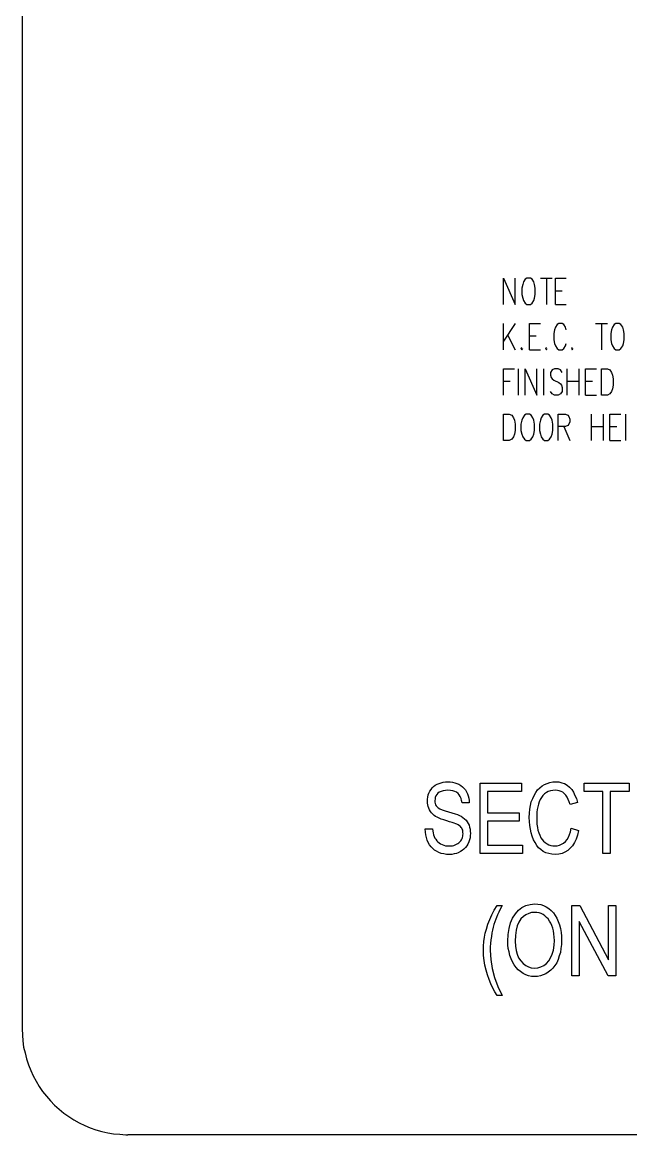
# Model space of a CAD drawing. Header units: metres. Extents: x 13 to 600, y -782 to -15.
# Drawn here: x 13.3 to 168.8, y -781.6 to -497.6 of the extents above; entities that cross this region are included whole.
import ezdxf

# ---------------------------------------------------------------- set-up
doc = ezdxf.new("R2010")
doc.units = ezdxf.units.M

msp = doc.modelspace()

# ---------------------------------------------------------------- linework, layer by layer
for p, q in [((13.26, -42.18), (13.26, -754.56)), ((136.2, -569.64), (136.2, -562.86)), ((136.2, -562.86), (139.2, -569.64)), ((139.2, -569.64), (139.2, -562.86)), ((141.18, -564.48), (140.94, -565.44)), ((141.36, -563.82), (141.18, -564.48)), ((141.78, -563.16), (141.36, -563.82)), ((142.2, -562.86), (141.78, -563.16)), ((143.1, -562.86), (142.2, -562.86)), ((143.52, -563.16), (143.1, -562.86)), ((143.94, -563.82), (143.52, -563.16)), ((144.18, -564.48), (143.94, -563.82)), ((144.36, -565.44), (144.18, -564.48)), ((145.68, -562.86), (148.68, -562.86)), ((147.18, -562.86), (147.18, -569.64)), ((149.52, -569.64), (149.52, -562.86)), ((149.52, -562.86), (152.28, -562.86)), ((140.94, -565.44), (140.94, -567.06)), ((140.94, -567.06), (141.18, -568.02)), ((144.18, -568.02), (144.36, -567.06)), ((144.36, -567.06), (144.36, -565.44)), ((149.52, -566.1), (151.2, -566.1)), ((141.18, -568.02), (141.36, -568.62)), ((141.36, -568.62), (141.78, -569.28)), ((141.78, -569.28), (142.2, -569.64)), ((142.2, -569.64), (143.1, -569.64)), ((143.1, -569.64), (143.52, -569.28)), ((143.52, -569.28), (143.94, -568.62)), ((143.94, -568.62), (144.18, -568.02)), ((149.52, -569.64), (152.28, -569.64)), ((136.2, -581.16), (136.2, -574.44)), ((139.2, -574.44), (136.2, -578.94)), ((142.86, -581.16), (142.86, -574.44)), ((142.86, -574.44), (145.68, -574.44)), ((149.28, -576.06), (149.1, -577.02)), ((149.52, -575.4), (149.28, -576.06)), ((149.94, -574.74), (149.52, -575.4)), ((150.36, -574.44), (149.94, -574.74)), ((151.2, -574.44), (150.36, -574.44)), ((151.68, -574.74), (151.2, -574.44)), ((152.1, -575.4), (151.68, -574.74)), ((152.28, -576.06), (152.1, -575.4)), ((159.78, -574.44), (162.78, -574.44)), ((161.28, -574.44), (161.28, -581.16)), ((163.86, -576.06), (163.68, -577.02)), ((164.1, -575.4), (163.86, -576.06)), ((164.52, -574.74), (164.1, -575.4)), ((164.94, -574.44), (164.52, -574.74)), ((165.78, -574.44), (164.94, -574.44)), ((166.2, -574.74), (165.78, -574.44)), ((166.68, -575.4), (166.2, -574.74)), ((166.86, -576.06), (166.68, -575.4)), ((167.1, -577.02), (166.86, -576.06)), ((137.28, -577.32), (139.2, -581.16)), ((142.86, -577.62), (144.6, -577.62)), ((149.1, -577.02), (149.1, -578.64)), ((149.1, -578.64), (149.28, -579.6)), ((163.68, -577.02), (163.68, -578.64)), ((163.68, -578.64), (163.86, -579.6)), ((166.86, -579.6), (167.1, -578.64)), ((167.1, -578.64), (167.1, -577.02)), ((140.94, -580.56), (140.7, -580.86)), ((140.7, -580.86), (140.94, -581.16)), ((140.94, -581.16), (141.18, -580.86)), ((142.86, -581.16), (145.68, -581.16)), ((147.18, -580.56), (146.94, -580.86)), ((146.94, -580.86), (147.18, -581.16)), ((147.18, -581.16), (147.36, -580.86)), ((149.28, -579.6), (149.52, -580.2)), ((149.52, -580.2), (149.94, -580.86)), ((149.94, -580.86), (150.36, -581.16)), ((150.36, -581.16), (151.2, -581.16)), ((151.2, -581.16), (151.68, -580.86)), ((151.68, -580.86), (152.1, -580.2)), ((152.1, -580.2), (152.28, -579.6)), ((153.78, -580.56), (153.6, -580.86)), ((153.6, -580.86), (153.78, -581.16)), ((153.78, -581.16), (154.02, -580.86)), ((163.86, -579.6), (164.1, -580.2)), ((164.1, -580.2), (164.52, -580.86)), ((164.52, -580.86), (164.94, -581.16)), ((164.94, -581.16), (165.78, -581.16)), ((165.78, -581.16), (166.2, -580.86)), ((166.2, -580.86), (166.68, -580.2)), ((166.68, -580.2), (166.86, -579.6)), ((136.2, -592.74), (136.2, -586.02)), ((136.2, -586.02), (139.02, -586.02)), ((140.1, -592.74), (140.1, -586.02)), ((141.78, -592.74), (141.78, -586.02)), ((141.78, -586.02), (144.78, -592.74)), ((144.78, -592.74), (144.78, -586.02)), ((146.52, -592.74), (146.52, -586.02)), ((148.68, -586.32), (148.2, -586.98)), ((148.2, -586.98), (148.2, -587.64)), ((148.2, -587.64), (148.44, -588.24)), ((149.28, -586.02), (148.68, -586.32)), ((150.18, -586.02), (149.28, -586.02)), ((150.78, -586.32), (150.18, -586.02)), ((151.2, -586.98), (150.78, -586.32)), ((152.52, -592.74), (152.52, -586.02)), ((155.52, -586.02), (155.52, -592.74)), ((157.2, -592.74), (157.2, -586.02)), ((157.2, -586.02), (160.02, -586.02)), ((161.28, -592.74), (161.28, -586.02)), ((161.28, -586.02), (162.78, -586.02)), ((162.78, -586.02), (163.44, -586.32)), ((163.44, -586.32), (163.86, -586.98)), ((163.86, -586.98), (164.1, -587.64)), ((164.1, -587.64), (164.28, -588.6)), ((136.2, -589.2), (137.94, -589.2)), ((148.44, -588.24), (148.68, -588.6)), ((148.68, -588.6), (149.1, -588.9)), ((149.1, -588.9), (150.36, -589.56)), ((150.36, -589.56), (150.78, -589.86)), ((150.78, -589.86), (151.02, -590.16)), ((151.02, -590.16), (151.2, -590.82)), ((152.52, -589.2), (155.52, -589.2)), ((157.2, -589.2), (158.94, -589.2)), ((164.28, -590.16), (164.1, -591.12)), ((164.28, -588.6), (164.28, -590.16)), ((148.68, -592.44), (148.2, -591.78)), ((149.28, -592.74), (148.68, -592.44)), ((150.18, -592.74), (149.28, -592.74)), ((150.78, -592.44), (150.18, -592.74)), ((151.2, -591.78), (150.78, -592.44)), ((151.2, -590.82), (151.2, -591.78)), ((157.2, -592.74), (160.02, -592.74)), ((162.78, -592.74), (161.28, -592.74)), ((163.44, -592.44), (162.78, -592.74)), ((163.86, -591.78), (163.44, -592.44)), ((164.1, -591.12), (163.86, -591.78)), ((136.2, -604.32), (136.2, -597.6)), ((136.2, -597.6), (137.7, -597.6)), ((137.7, -597.6), (138.36, -597.9)), ((138.36, -597.9), (138.78, -598.56)), ((138.78, -598.56), (139.02, -599.16)), ((139.02, -599.16), (139.2, -600.12)), ((140.94, -599.16), (140.7, -600.12)), ((141.18, -598.56), (140.94, -599.16)), ((141.6, -597.9), (141.18, -598.56)), ((142.02, -597.6), (141.6, -597.9)), ((142.86, -597.6), (142.02, -597.6)), ((143.28, -597.9), (142.86, -597.6)), ((143.7, -598.56), (143.28, -597.9)), ((143.94, -599.16), (143.7, -598.56)), ((144.18, -600.12), (143.94, -599.16)), ((145.68, -599.16), (145.44, -600.12)), ((145.86, -598.56), (145.68, -599.16)), ((146.28, -597.9), (145.86, -598.56)), ((146.7, -597.6), (146.28, -597.9)), ((147.6, -597.6), (146.7, -597.6)), ((148.02, -597.9), (147.6, -597.6)), ((148.44, -598.56), (148.02, -597.9)), ((148.68, -599.16), (148.44, -598.56)), ((148.86, -600.12), (148.68, -599.16)), ((150.18, -604.32), (150.18, -597.6)), ((150.18, -597.6), (152.1, -597.6)), ((152.1, -597.6), (152.7, -597.9)), ((152.7, -597.9), (152.94, -598.2)), ((152.94, -598.2), (153.18, -598.86)), ((153.18, -598.86), (153.18, -599.52)), ((158.7, -604.32), (158.7, -597.6)), ((161.7, -597.6), (161.7, -604.32)), ((163.44, -604.32), (163.44, -597.6)), ((163.44, -597.6), (166.2, -597.6)), ((167.52, -604.32), (167.52, -597.6)), ((139.2, -601.74), (139.02, -602.7)), ((139.2, -600.12), (139.2, -601.74)), ((140.7, -600.12), (140.7, -601.74)), ((140.7, -601.74), (140.94, -602.7)), ((143.94, -602.7), (144.18, -601.74)), ((144.18, -601.74), (144.18, -600.12)), ((145.44, -600.12), (145.44, -601.74)), ((145.44, -601.74), (145.68, -602.7)), ((148.68, -602.7), (148.86, -601.74)), ((148.86, -601.74), (148.86, -600.12)), ((152.1, -600.78), (150.18, -600.78)), ((151.68, -600.78), (153.18, -604.32)), ((152.7, -600.48), (152.1, -600.78)), ((152.94, -600.12), (152.7, -600.48)), ((153.18, -599.52), (152.94, -600.12)), ((158.7, -600.78), (161.7, -600.78)), ((163.44, -600.78), (165.18, -600.78)), ((137.7, -604.32), (136.2, -604.32)), ((138.36, -604.02), (137.7, -604.32)), ((138.78, -603.36), (138.36, -604.02)), ((139.02, -602.7), (138.78, -603.36)), ((140.94, -602.7), (141.18, -603.36)), ((141.18, -603.36), (141.6, -604.02)), ((141.6, -604.02), (142.02, -604.32)), ((142.02, -604.32), (142.86, -604.32)), ((142.86, -604.32), (143.28, -604.02)), ((143.28, -604.02), (143.7, -603.36)), ((143.7, -603.36), (143.94, -602.7)), ((145.68, -602.7), (145.86, -603.36)), ((145.86, -603.36), (146.28, -604.02)), ((146.28, -604.02), (146.7, -604.32)), ((146.7, -604.32), (147.6, -604.32)), ((147.6, -604.32), (148.02, -604.02)), ((148.02, -604.02), (148.44, -603.36)), ((148.44, -603.36), (148.68, -602.7)), ((163.44, -604.32), (166.2, -604.32)), ((118.02, -693), (118.38, -692.64)), ((118.38, -692.64), (118.8, -692.34)), ((118.8, -692.34), (119.28, -692.04)), ((119.28, -692.04), (119.76, -691.86)), ((119.76, -691.86), (120.3, -691.68)), ((120.3, -691.68), (120.84, -691.56)), ((120.84, -691.56), (121.38, -691.44)), ((121.38, -691.44), (121.98, -691.44)), ((121.98, -691.44), (122.64, -691.5)), ((122.64, -691.5), (123.24, -691.56)), ((123.24, -691.56), (123.78, -691.68)), ((123.78, -691.68), (124.32, -691.86)), ((124.32, -691.86), (124.86, -692.1)), ((124.86, -692.1), (125.34, -692.4)), ((125.34, -692.4), (125.76, -692.7)), ((125.76, -692.7), (126.12, -693.06)), ((130.26, -709.8), (130.26, -691.8)), ((130.26, -691.8), (140.82, -691.8)), ((140.82, -691.8), (140.82, -693.96)), ((145.5, -693), (146.1, -692.52)), ((146.1, -692.52), (146.7, -692.16)), ((146.7, -692.16), (147.36, -691.86)), ((147.36, -691.86), (148.08, -691.62)), ((148.08, -691.62), (148.8, -691.5)), ((148.8, -691.5), (149.52, -691.44)), ((149.52, -691.44), (150.36, -691.5)), ((150.36, -691.5), (151.14, -691.68)), ((151.14, -691.68), (151.8, -691.92)), ((151.8, -691.92), (152.46, -692.34)), ((152.46, -692.34), (153.12, -692.82)), ((153.12, -692.82), (153.66, -693.42)), ((156.84, -693.96), (156.84, -691.8)), ((156.84, -691.8), (168.3, -691.8)), ((168.3, -691.8), (168.3, -693.96)), ((116.82, -695.88), (116.88, -695.34)), ((116.88, -695.34), (117, -694.8)), ((117, -694.8), (117.18, -694.32)), ((117.18, -694.32), (117.42, -693.84)), ((117.42, -693.84), (117.72, -693.42)), ((117.72, -693.42), (118.02, -693)), ((118.74, -695.82), (118.68, -696.3)), ((118.8, -695.46), (118.74, -695.82)), ((118.98, -695.04), (118.8, -695.46)), ((119.22, -694.74), (118.98, -695.04)), ((119.46, -694.38), (119.22, -694.74)), ((119.82, -694.08), (119.46, -694.38)), ((120.3, -693.9), (119.82, -694.08)), ((120.78, -693.72), (120.3, -693.9)), ((121.38, -693.66), (120.78, -693.72)), ((122.04, -693.6), (121.38, -693.66)), ((122.7, -693.66), (122.04, -693.6)), ((123.3, -693.72), (122.7, -693.66)), ((123.78, -693.9), (123.3, -693.72)), ((124.2, -694.14), (123.78, -693.9)), ((124.62, -694.44), (124.2, -694.14)), ((124.92, -694.8), (124.62, -694.44)), ((125.16, -695.22), (124.92, -694.8)), ((125.4, -695.7), (125.16, -695.22)), ((125.52, -696.24), (125.4, -695.7)), ((126.12, -693.06), (126.48, -693.54)), ((126.48, -693.54), (126.78, -694.02)), ((126.78, -694.02), (127.02, -694.5)), ((127.02, -694.5), (127.2, -695.04)), ((127.2, -695.04), (127.38, -695.64)), ((127.38, -695.64), (127.44, -696.24)), ((140.82, -693.96), (132.12, -693.96)), ((132.12, -693.96), (132.12, -699.36)), ((143.34, -696.54), (143.7, -695.7)), ((143.7, -695.7), (144.06, -694.92)), ((144.06, -694.92), (144.48, -694.2)), ((144.48, -694.2), (144.96, -693.54)), ((144.96, -693.54), (145.5, -693)), ((145.92, -695.46), (145.62, -696)), ((146.28, -694.98), (145.92, -695.46)), ((146.7, -694.56), (146.28, -694.98)), ((147.18, -694.2), (146.7, -694.56)), ((147.66, -693.96), (147.18, -694.2)), ((148.2, -693.78), (147.66, -693.96)), ((148.8, -693.66), (148.2, -693.78)), ((149.46, -693.6), (148.8, -693.66)), ((150, -693.66), (149.46, -693.6)), ((150.48, -693.72), (150, -693.66)), ((150.96, -693.9), (150.48, -693.72)), ((151.38, -694.14), (150.96, -693.9)), ((151.8, -694.5), (151.38, -694.14)), ((152.16, -694.86), (151.8, -694.5)), ((152.46, -695.34), (152.16, -694.86)), ((152.76, -695.94), (152.46, -695.34)), ((153.66, -693.42), (154.14, -694.14)), ((154.14, -694.14), (154.5, -694.92)), ((154.5, -694.92), (154.86, -695.76)), ((154.86, -695.76), (155.1, -696.72)), ((161.64, -693.96), (156.84, -693.96)), ((161.64, -709.8), (161.64, -693.96)), ((168.3, -693.96), (163.5, -693.96)), ((163.5, -693.96), (163.5, -709.8)), ((116.82, -696.42), (116.82, -695.88)), ((116.82, -696.9), (116.82, -696.42)), ((116.88, -697.32), (116.82, -696.9)), ((117, -697.8), (116.88, -697.32)), ((117.12, -698.22), (117, -697.8)), ((117.3, -698.64), (117.12, -698.22)), ((117.54, -699), (117.3, -698.64)), ((118.68, -696.3), (118.68, -696.66)), ((118.68, -696.66), (118.8, -697.02)), ((118.8, -697.02), (118.86, -697.32)), ((118.86, -697.32), (119.04, -697.62)), ((119.04, -697.62), (119.28, -697.86)), ((119.28, -697.86), (119.52, -698.1)), ((119.52, -698.1), (120, -698.34)), ((120, -698.34), (120.6, -698.58)), ((120.6, -698.58), (121.32, -698.88)), ((125.64, -696.84), (125.52, -696.24)), ((127.5, -696.84), (125.64, -696.84)), ((127.44, -696.24), (127.5, -696.84)), ((142.86, -699.48), (142.98, -698.46)), ((142.98, -698.46), (143.16, -697.5)), ((143.16, -697.5), (143.34, -696.54)), ((144.84, -698.52), (144.78, -699.18)), ((145.02, -697.86), (144.84, -698.52)), ((145.14, -697.2), (145.02, -697.86)), ((145.38, -696.54), (145.14, -697.2)), ((145.62, -696), (145.38, -696.54)), ((153, -696.54), (152.76, -695.94)), ((153.24, -697.26), (153, -696.54)), ((155.1, -696.72), (153.24, -697.26)), ((117.84, -699.36), (117.54, -699)), ((118.14, -699.72), (117.84, -699.36)), ((118.5, -700.02), (118.14, -699.72)), ((118.86, -700.32), (118.5, -700.02)), ((119.28, -700.5), (118.86, -700.32)), ((119.76, -700.74), (119.28, -700.5)), ((120.3, -700.98), (119.76, -700.74)), ((120.96, -701.16), (120.3, -700.98)), ((121.74, -701.4), (120.96, -701.16)), ((121.32, -698.88), (122.16, -699.12)), ((122.46, -701.64), (121.74, -701.4)), ((122.16, -699.12), (123.06, -699.36)), ((123.06, -699.36), (123.84, -699.6)), ((123.84, -699.6), (124.44, -699.84)), ((124.44, -699.84), (124.98, -700.08)), ((124.98, -700.08), (125.4, -700.26)), ((125.4, -700.26), (125.88, -700.56)), ((125.88, -700.56), (126.24, -700.92)), ((126.24, -700.92), (126.66, -701.28)), ((126.66, -701.28), (126.96, -701.64)), ((132.12, -699.36), (140.22, -699.36)), ((140.22, -699.36), (140.22, -701.52)), ((142.8, -700.56), (142.86, -699.48)), ((142.86, -701.58), (142.8, -700.56)), ((144.78, -699.18), (144.72, -699.9)), ((144.72, -699.9), (144.72, -700.56)), ((144.72, -700.56), (144.72, -701.46)), ((144.72, -701.46), (144.78, -702.3)), ((116.22, -703.5), (118.08, -703.5)), ((116.28, -704.28), (116.22, -703.5)), ((116.4, -705), (116.28, -704.28)), ((118.08, -703.5), (118.14, -704.04)), ((118.14, -704.04), (118.26, -704.52)), ((123.12, -701.82), (122.46, -701.64)), ((123.66, -702), (123.12, -701.82)), ((124.02, -702.18), (123.66, -702)), ((124.32, -702.3), (124.02, -702.18)), ((124.68, -702.48), (124.32, -702.3)), ((124.98, -702.66), (124.68, -702.48)), ((125.22, -702.84), (124.98, -702.66)), ((125.4, -703.08), (125.22, -702.84)), ((125.58, -703.32), (125.4, -703.08)), ((125.7, -703.56), (125.58, -703.32)), ((125.82, -703.8), (125.7, -703.56)), ((125.88, -704.1), (125.82, -703.8)), ((125.88, -704.4), (125.88, -704.1)), ((126.96, -701.64), (127.2, -702.06)), ((127.2, -702.06), (127.44, -702.54)), ((127.44, -702.54), (127.56, -703.02)), ((127.56, -703.02), (127.68, -703.56)), ((127.68, -703.56), (127.74, -704.04)), ((127.74, -704.04), (127.8, -704.64)), ((140.22, -701.52), (132.12, -701.52)), ((132.12, -701.52), (132.12, -707.64)), ((142.92, -702.6), (142.86, -701.58)), ((143.1, -703.56), (142.92, -702.6)), ((143.28, -704.46), (143.1, -703.56)), ((144.78, -702.3), (144.9, -703.08)), ((144.9, -703.08), (145.02, -703.8)), ((145.02, -703.8), (145.26, -704.52)), ((153.12, -704.94), (153.36, -704.22)), ((153.36, -704.22), (153.54, -703.32)), ((153.54, -703.32), (155.4, -703.92)), ((155.4, -703.92), (155.16, -705.06)), ((116.52, -705.66), (116.4, -705)), ((116.76, -706.32), (116.52, -705.66)), ((117, -706.92), (116.76, -706.32)), ((117.36, -707.52), (117, -706.92)), ((118.26, -704.52), (118.38, -705)), ((118.38, -705), (118.5, -705.42)), ((118.5, -705.42), (118.68, -705.84)), ((118.68, -705.84), (118.92, -706.14)), ((118.92, -706.14), (119.16, -706.5)), ((119.16, -706.5), (119.46, -706.8)), ((119.46, -706.8), (119.76, -707.04)), ((119.76, -707.04), (120.12, -707.28)), ((124.56, -707.22), (124.86, -707.04)), ((124.86, -707.04), (125.1, -706.8)), ((125.1, -706.8), (125.34, -706.5)), ((125.34, -706.5), (125.52, -706.26)), ((125.52, -706.26), (125.64, -705.96)), ((125.64, -705.96), (125.76, -705.66)), ((125.76, -705.66), (125.82, -705.36)), ((125.82, -705.36), (125.88, -705.06)), ((125.94, -704.7), (125.88, -704.4)), ((125.88, -705.06), (125.94, -704.7)), ((127.38, -706.8), (127.14, -707.34)), ((127.56, -706.26), (127.38, -706.8)), ((127.68, -705.72), (127.56, -706.26)), ((127.74, -705.18), (127.68, -705.72)), ((127.8, -704.64), (127.74, -705.18)), ((143.58, -705.36), (143.28, -704.46)), ((143.88, -706.26), (143.58, -705.36)), ((144.3, -706.98), (143.88, -706.26)), ((144.72, -707.7), (144.3, -706.98)), ((145.26, -704.52), (145.5, -705.12)), ((145.5, -705.12), (145.74, -705.72)), ((145.74, -705.72), (146.1, -706.2)), ((146.1, -706.2), (146.46, -706.62)), ((146.46, -706.62), (146.88, -706.98)), ((146.88, -706.98), (147.36, -707.28)), ((151.08, -707.4), (151.56, -707.1)), ((151.56, -707.1), (152.04, -706.68)), ((152.04, -706.68), (152.46, -706.2)), ((152.46, -706.2), (152.82, -705.6)), ((152.82, -705.6), (153.12, -704.94)), ((154.38, -706.98), (153.84, -707.76)), ((154.8, -706.08), (154.38, -706.98)), ((155.16, -705.06), (154.8, -706.08)), ((117.72, -708.06), (117.36, -707.52)), ((118.14, -708.48), (117.72, -708.06)), ((118.62, -708.9), (118.14, -708.48)), ((119.1, -709.2), (118.62, -708.9)), ((119.7, -709.5), (119.1, -709.2)), ((120.3, -709.74), (119.7, -709.5)), ((120.12, -707.28), (120.54, -707.46)), ((120.96, -709.86), (120.3, -709.74)), ((120.54, -707.46), (120.96, -707.64)), ((120.96, -707.64), (121.38, -707.76)), ((121.68, -709.98), (120.96, -709.86)), ((121.38, -707.76), (121.86, -707.82)), ((122.4, -709.98), (121.68, -709.98)), ((121.86, -707.82), (122.34, -707.82)), ((122.34, -707.82), (122.76, -707.82)), ((123, -709.98), (122.4, -709.98)), ((122.76, -707.82), (123.18, -707.76)), ((123.6, -709.86), (123, -709.98)), ((123.18, -707.76), (123.54, -707.7)), ((123.54, -707.7), (123.9, -707.58)), ((124.2, -709.74), (123.6, -709.86)), ((123.9, -707.58), (124.26, -707.4)), ((124.68, -709.56), (124.2, -709.74)), ((124.26, -707.4), (124.56, -707.22)), ((125.22, -709.26), (124.68, -709.56)), ((125.7, -708.96), (125.22, -709.26)), ((126.12, -708.66), (125.7, -708.96)), ((126.48, -708.24), (126.12, -708.66)), ((126.84, -707.82), (126.48, -708.24)), ((127.14, -707.34), (126.84, -707.82)), ((141.12, -709.8), (130.26, -709.8)), ((132.12, -707.64), (141.12, -707.64)), ((141.12, -707.64), (141.12, -709.8)), ((145.2, -708.3), (144.72, -707.7)), ((145.8, -708.78), (145.2, -708.3)), ((146.4, -709.26), (145.8, -708.78)), ((147.06, -709.56), (146.4, -709.26)), ((147.84, -709.8), (147.06, -709.56)), ((147.36, -707.28), (147.84, -707.52)), ((147.84, -707.52), (148.32, -707.7)), ((148.62, -709.92), (147.84, -709.8)), ((148.32, -707.7), (148.8, -707.82)), ((149.52, -709.98), (148.62, -709.92)), ((148.8, -707.82), (149.34, -707.82)), ((149.34, -707.82), (149.94, -707.76)), ((150.36, -709.92), (149.52, -709.98)), ((149.94, -707.76), (150.54, -707.64)), ((151.2, -709.74), (150.36, -709.92)), ((150.54, -707.64), (151.08, -707.4)), ((151.92, -709.44), (151.2, -709.74)), ((152.64, -709.02), (151.92, -709.44)), ((153.3, -708.42), (152.64, -709.02)), ((153.84, -707.76), (153.3, -708.42)), ((163.5, -709.8), (161.64, -709.8)), ((133.26, -725.4), (133.86, -724.2)), ((133.86, -724.2), (134.58, -723)), ((134.58, -723), (135.9, -723)), ((135.42, -723.96), (135.06, -724.74)), ((135.9, -723), (135.42, -723.96)), ((140.04, -724.26), (140.94, -723.54)), ((140.94, -723.54), (141.96, -723.06)), ((141.96, -723.06), (143.04, -722.76)), ((143.04, -722.76), (144.24, -722.64)), ((144.24, -722.64), (145.02, -722.7)), ((145.02, -722.7), (145.74, -722.82)), ((145.74, -722.82), (146.46, -723.06)), ((146.46, -723.06), (147.12, -723.36)), ((147.12, -723.36), (147.78, -723.84)), ((147.78, -723.84), (148.38, -724.32)), ((153.66, -741), (153.66, -723)), ((153.66, -723), (155.7, -723)), ((155.7, -723), (163.08, -736.92)), ((163.08, -736.92), (163.08, -723)), ((163.08, -723), (164.94, -723)), ((164.94, -723), (164.94, -741)), ((132.24, -727.8), (132.72, -726.6)), ((132.72, -726.6), (133.26, -725.4)), ((134.28, -726.54), (134.04, -727.2)), ((134.46, -726.06), (134.28, -726.54)), ((134.7, -725.46), (134.46, -726.06)), ((135.06, -724.74), (134.7, -725.46)), ((138, -727.5), (138.54, -726.24)), ((138.54, -726.24), (139.26, -725.16)), ((139.26, -725.16), (140.04, -724.26)), ((140.7, -726.48), (140.16, -727.26)), ((141.3, -725.88), (140.7, -726.48)), ((141.96, -725.4), (141.3, -725.88)), ((142.68, -725.04), (141.96, -725.4)), ((143.4, -724.86), (142.68, -725.04)), ((144.24, -724.8), (143.4, -724.86)), ((144.78, -724.8), (144.24, -724.8)), ((145.32, -724.92), (144.78, -724.8)), ((145.86, -725.1), (145.32, -724.92)), ((146.34, -725.34), (145.86, -725.1)), ((146.82, -725.7), (146.34, -725.34)), ((147.24, -726.06), (146.82, -725.7)), ((147.66, -726.48), (147.24, -726.06)), ((148.02, -727.02), (147.66, -726.48)), ((148.32, -727.56), (148.02, -727.02)), ((148.38, -724.32), (148.98, -724.92)), ((148.98, -724.92), (149.46, -725.58)), ((149.46, -725.58), (149.88, -726.3)), ((149.88, -726.3), (150.24, -727.14)), ((131.58, -730.08), (131.88, -729.06)), ((131.88, -729.06), (132.24, -727.8)), ((133.44, -729.3), (133.26, -730.02)), ((133.62, -728.58), (133.44, -729.3)), ((133.8, -727.92), (133.62, -728.58)), ((134.04, -727.2), (133.8, -727.92)), ((137.4, -730.44), (137.64, -728.88)), ((137.64, -728.88), (138, -727.5)), ((139.44, -729.36), (139.26, -730.68)), ((139.74, -728.22), (139.44, -729.36)), ((140.16, -727.26), (139.74, -728.22)), ((148.56, -728.16), (148.32, -727.56)), ((148.8, -728.82), (148.56, -728.16)), ((148.98, -729.54), (148.8, -728.82)), ((149.1, -730.26), (148.98, -729.54)), ((150.24, -727.14), (150.54, -727.98)), ((150.54, -727.98), (150.78, -728.88)), ((150.78, -728.88), (150.96, -729.9)), ((150.96, -729.9), (151.02, -730.86)), ((162.96, -741), (155.58, -727.08)), ((155.58, -727.08), (155.58, -741)), ((131.16, -733.38), (131.22, -732.24)), ((131.22, -732.24), (131.4, -731.16)), ((131.4, -731.16), (131.58, -730.08)), ((132.9, -732.72), (132.84, -733.62)), ((133.02, -731.82), (132.9, -732.72)), ((133.14, -730.92), (133.02, -731.82)), ((133.26, -730.02), (133.14, -730.92)), ((137.34, -732.12), (137.4, -730.44)), ((137.34, -733.08), (137.34, -732.12)), ((139.26, -730.68), (139.2, -732.18)), ((139.2, -732.18), (139.26, -733.38)), ((149.16, -731.1), (149.1, -730.26)), ((149.22, -731.94), (149.16, -731.1)), ((149.16, -733.2), (149.22, -731.94)), ((151.02, -730.86), (151.08, -731.94)), ((151.08, -731.94), (151.02, -733.02)), ((131.1, -734.52), (131.16, -733.38)), ((131.16, -735.78), (131.1, -734.52)), ((132.84, -733.62), (132.84, -734.52)), ((132.84, -734.52), (132.96, -736.8)), ((137.46, -733.98), (137.34, -733.08)), ((137.64, -734.88), (137.46, -733.98)), ((137.88, -735.78), (137.64, -734.88)), ((139.26, -733.38), (139.44, -734.52)), ((139.44, -734.52), (139.74, -735.48)), ((139.74, -735.48), (140.1, -736.38)), ((148.26, -736.38), (148.68, -735.42)), ((148.68, -735.42), (148.98, -734.4)), ((148.98, -734.4), (149.16, -733.2)), ((150.78, -735), (150.48, -735.9)), ((150.9, -734.04), (150.78, -735)), ((151.02, -733.02), (150.9, -734.04)), ((131.28, -737.04), (131.16, -735.78)), ((131.46, -738.3), (131.28, -737.04)), ((131.76, -739.56), (131.46, -738.3)), ((132.96, -736.8), (133.32, -739.14)), ((138.18, -736.62), (137.88, -735.78)), ((138.54, -737.4), (138.18, -736.62)), ((138.96, -738.18), (138.54, -737.4)), ((139.44, -738.84), (138.96, -738.18)), ((140.1, -736.38), (140.64, -737.16)), ((140.64, -737.16), (141.24, -737.82)), ((141.24, -737.82), (141.9, -738.36)), ((141.9, -738.36), (142.62, -738.72)), ((145.8, -738.72), (146.52, -738.36)), ((146.52, -738.36), (147.18, -737.82)), ((147.18, -737.82), (147.78, -737.16)), ((147.78, -737.16), (148.26, -736.38)), ((149.34, -738.36), (148.86, -739.02)), ((149.82, -737.64), (149.34, -738.36)), ((150.18, -736.8), (149.82, -737.64)), ((150.48, -735.9), (150.18, -736.8)), ((132.12, -740.76), (131.76, -739.56)), ((132.54, -741.96), (132.12, -740.76)), ((133.32, -739.14), (133.92, -741.42)), ((139.98, -739.44), (139.44, -738.84)), ((140.58, -739.92), (139.98, -739.44)), ((141.24, -740.4), (140.58, -739.92)), ((141.9, -740.76), (141.24, -740.4)), ((142.62, -741), (141.9, -740.76)), ((142.62, -738.72), (143.34, -738.96)), ((143.4, -741.12), (142.62, -741)), ((143.34, -738.96), (144.18, -739.02)), ((144.18, -741.18), (143.4, -741.12)), ((144.18, -739.02), (145.02, -738.96)), ((144.96, -741.12), (144.18, -741.18)), ((145.68, -741), (144.96, -741.12)), ((145.02, -738.96), (145.8, -738.72)), ((146.34, -740.76), (145.68, -741)), ((147.06, -740.46), (146.34, -740.76)), ((147.66, -740.04), (147.06, -740.46)), ((148.32, -739.56), (147.66, -740.04)), ((148.86, -739.02), (148.32, -739.56)), ((155.58, -741), (153.66, -741)), ((164.94, -741), (162.96, -741)), ((133.02, -743.04), (132.54, -741.96)), ((133.5, -744.12), (133.02, -743.04)), ((133.92, -741.42), (134.82, -743.7)), ((134.82, -743.7), (135.9, -746.04)), ((134.04, -745.08), (133.5, -744.12)), ((134.58, -746.04), (134.04, -745.08)), ((135.9, -746.04), (134.58, -746.04)), ((13.26, -754.56), (13.32, -756.12)), ((13.32, -756.12), (13.44, -757.62)), ((13.44, -757.62), (13.62, -759.18)), ((13.62, -759.18), (13.98, -760.68)), ((13.98, -760.68), (14.34, -762.18)), ((14.34, -762.18), (14.82, -763.68)), ((14.82, -763.68), (15.42, -765.12)), ((15.42, -765.12), (16.02, -766.5)), ((16.02, -766.5), (16.8, -767.88)), ((16.8, -767.88), (17.58, -769.2)), ((17.58, -769.2), (18.48, -770.52)), ((18.48, -770.52), (19.44, -771.72)), ((19.44, -771.72), (20.46, -772.86)), ((20.46, -772.86), (21.54, -774)), ((21.54, -774), (22.68, -775.02)), ((22.68, -775.02), (23.88, -776.04)), ((23.88, -776.04), (25.14, -776.94)), ((25.14, -776.94), (26.46, -777.78)), ((26.46, -777.78), (27.78, -778.5)), ((27.78, -778.5), (29.22, -779.16)), ((29.22, -779.16), (30.6, -779.76)), ((30.6, -779.76), (32.1, -780.3)), ((32.1, -780.3), (33.6, -780.72)), ((33.6, -780.72), (35.1, -781.08)), ((35.1, -781.08), (36.6, -781.32)), ((36.6, -781.32), (38.16, -781.44)), ((38.16, -781.44), (39.72, -781.56)), ((39.72, -781.56), (40.26, -781.56)), ((573.3, -781.56), (40.26, -781.56))]:
    msp.add_line(p, q)

doc.saveas('drawing.dxf')
